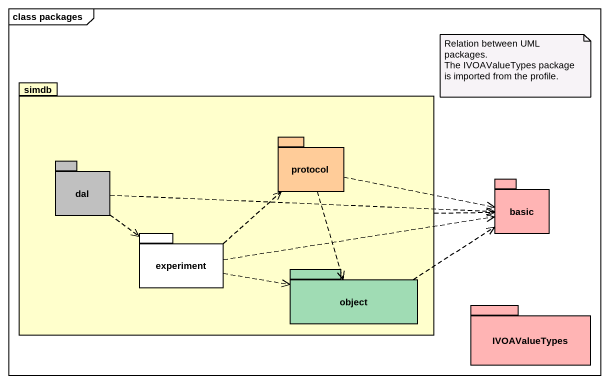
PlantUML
@startuml
mainframe class packages
package simdb #FFFFCC {
  package "protocol" as protocol_ #FFCC99 {
  }
  package dal #C0C0C0 {
  }
  package experiment {
  }
  package "object" as object_ #A0DCB4 {
  }
}
package basic #FFB4B4 {
}
package IVOAValueTypes #FFB4B4 {
}
simdb .right.> basic
protocol_ .right.> basic
protocol_ ..> object_
dal .right.> basic
dal ..> experiment
experiment .up.> protocol_
experiment .right.> basic
experiment .right.> object_
object_ .right.> basic
note as N1
  Relation between UML packages.
  The IVOAValueTypes package is imported from the profile.
end note
@enduml
